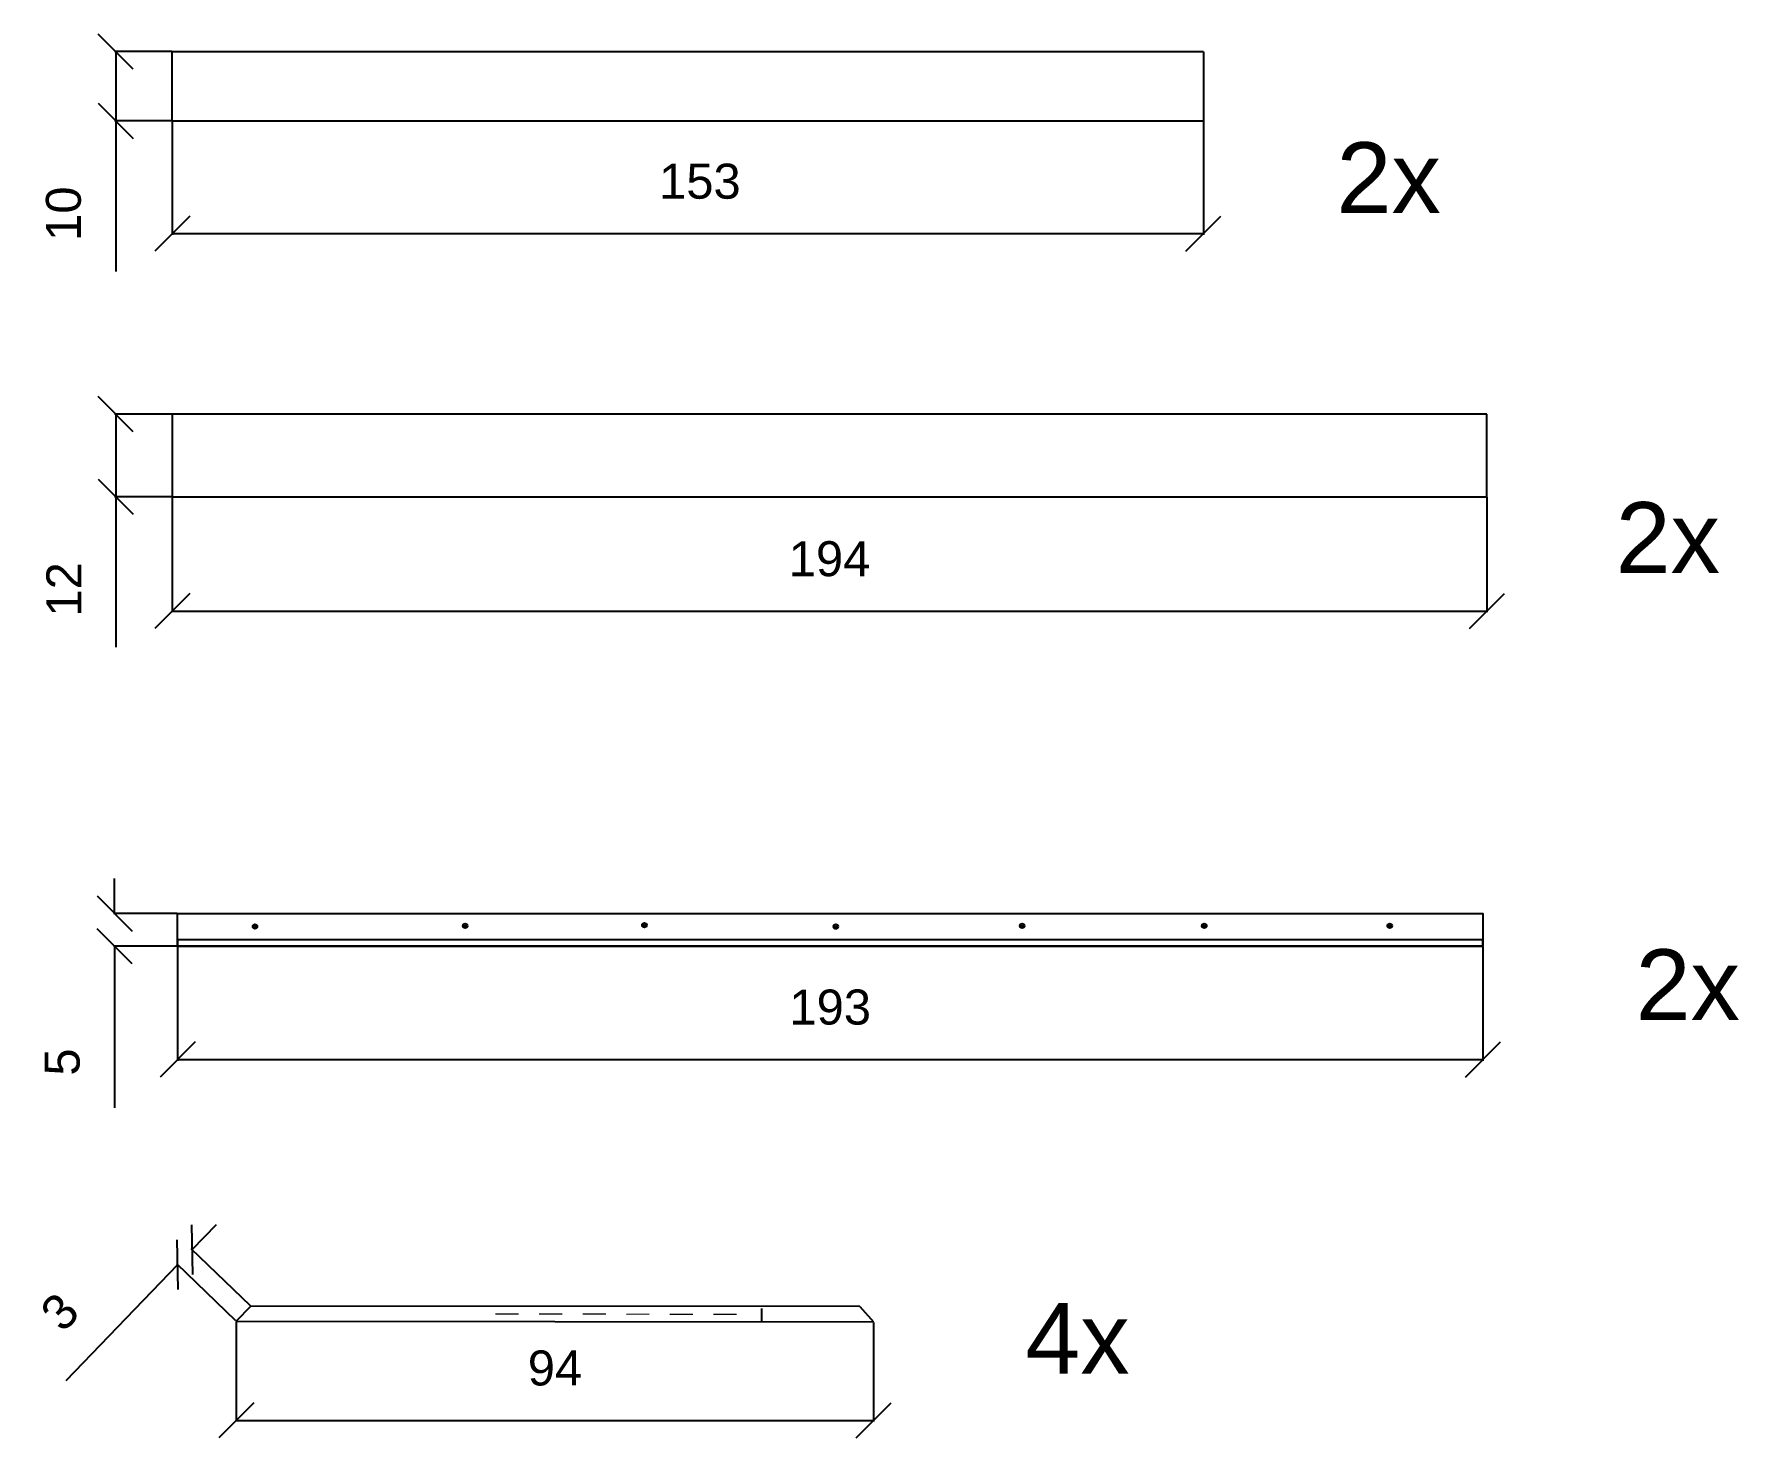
# Model space of a CAD drawing. Header units: centimetres. Extents: x 50 to 1431, y -211 to 1012.
# Drawn here: x 50.1 to 302.3, y 291.9 to 499.5 of the extents above; entities that cross this region are included whole.
import ezdxf

# ---------------------------------------------------------------- set-up
doc = ezdxf.new("R2010")
doc.units = ezdxf.units.CM
doc.header["$MEASUREMENT"] = 0
doc.layers.add('quote', color=4, linetype='Continuous')
doc.layers.add('struttura', color=7, linetype='Continuous')
doc.styles.get("Standard").update_dxf_attribs({"font": 'Arial.ttf'})
doc.dimstyles.get("Standard").update_dxf_attribs({"dimtxt": 5.18, "dimasz": 5.18, "dimexe": 0.18, "dimexo": 0.0625, "dimgap": 5.09, "dimtad": 1, "dimdec": 0, "dimzin": 0, "dimdsep": 46, "dimtxsty": 'Standard', "dimblk": 'OBLIQUE', "dimblk1": 'OBLIQUE', "dimblk2": 'OBLIQUE', "dimcen": 0.09, "dimadec": 0, "dimazin": 0, "dimtfac": 1, "dimtdec": 0, "dimtofl": 0, "dimtmove": 0, "dimatfit": 3, "dimfxl": 1, "dimtolj": 1, "dimtzin": 0, "dimarcsym": 0})

# ---------------------------------------------------------------- blocks, each defined once
blk = doc.blocks.new('_Oblique')
at = {"color": 0, "linetype": 'ByBlock', "lineweight": -2}
blk.add_line((-0.5, -0.5), (0.5, 0.5), dxfattribs=at)
blk = doc.blocks.new('*D30')
at = {"layer": 'Defpoints', "color": 0, "transparency": 16777216}
for p in [(70.58, 443.27), (62.23, 431.06), (70.58, 431.06)]:
    blk.add_point(p, dxfattribs=at)
at = {"layer": 'quote', "color": 0, "lineweight": -2, "transparency": 16777216}
for p, q in [((70.52, 443.27), (62.05, 443.27)), ((62.23, 443.27), (62.23, 431.06)), ((70.52, 431.06), (62.05, 431.06)), ((62.23, 431.06), (62.23, 408.84))]:
    blk.add_line(p, q, dxfattribs=at)
at = {"layer": 'quote', "color": 0, "lineweight": -2, "transparency": 16777216, "xscale": 5.18, "yscale": 5.18, "zscale": 5.18}
for p, rotation in [((62.23, 443.27), 90), ((62.23, 431.06), 270)]:
    blk.add_blockref('_Oblique', p, dxfattribs=dict(at, rotation=rotation))
at = {"layer": 'quote', "color": 0, "transparency": 16777216, "insert": (54.55, 417.36), "char_height": 5.18, "attachment_point": 5, "rotation": 90}
blk.add_mtext('\\A1;12', dxfattribs=at)
blk = doc.blocks.new('*D31')
at = {"layer": 'Defpoints', "color": 0, "transparency": 16777216}
for p in [(70.58, 496.87), (62.23, 486.64), (70.58, 486.64)]:
    blk.add_point(p, dxfattribs=at)
at = {"layer": 'quote', "color": 0, "lineweight": -2, "transparency": 16777216}
for p, q in [((70.52, 496.87), (62.05, 496.87)), ((62.23, 496.87), (62.23, 486.64)), ((70.52, 486.64), (62.05, 486.64)), ((62.23, 486.64), (62.23, 464.36))]:
    blk.add_line(p, q, dxfattribs=at)
at = {"layer": 'quote', "color": 0, "lineweight": -2, "transparency": 16777216, "xscale": 5.18, "yscale": 5.18, "zscale": 5.18}
for p, rotation in [((62.23, 496.87), 90), ((62.23, 486.64), 270)]:
    blk.add_blockref('_Oblique', p, dxfattribs=dict(at, rotation=rotation))
at = {"layer": 'quote', "color": 0, "transparency": 16777216, "insert": (54.51, 472.91), "char_height": 5.18, "attachment_point": 5, "rotation": 90}
blk.add_mtext('\\A1;10', dxfattribs=at)
blk = doc.blocks.new('*D32')
at = {"layer": 'Defpoints', "color": 0, "transparency": 16777216}
for p in [(70.58, 486.64), (223.13, 486.64), (223.13, 469.96)]:
    blk.add_point(p, dxfattribs=at)
at = {"layer": 'quote', "color": 0, "lineweight": -2, "transparency": 16777216}
for p, q in [((70.58, 486.58), (70.58, 469.78)), ((223.13, 486.58), (223.13, 469.78)), ((70.58, 469.96), (223.13, 469.96))]:
    blk.add_line(p, q, dxfattribs=at)
at = {"layer": 'quote', "color": 0, "lineweight": -2, "transparency": 16777216, "xscale": 5.18, "yscale": 5.18, "zscale": 5.18, "rotation": 180}
blk.add_blockref('_Oblique', (70.58, 469.96), dxfattribs=at)
at = {"layer": 'quote', "color": 0, "lineweight": -2, "transparency": 16777216, "xscale": 5.18, "yscale": 5.18, "zscale": 5.18}
blk.add_blockref('_Oblique', (223.13, 469.96), dxfattribs=at)
at = {"layer": 'quote', "color": 0, "transparency": 16777216, "insert": (148.64, 477.68), "char_height": 5.18, "attachment_point": 5}
blk.add_mtext('\\A1;153', dxfattribs=at)
blk = doc.blocks.new('*D33')
at = {"layer": 'Defpoints', "color": 0, "transparency": 16777216}
for p in [(70.58, 431.06), (265.06, 431.06), (265.06, 414.15)]:
    blk.add_point(p, dxfattribs=at)
at = {"layer": 'quote', "color": 0, "lineweight": -2, "transparency": 16777216}
for p, q in [((70.58, 431), (70.58, 413.97)), ((265.06, 431), (265.06, 413.97)), ((70.58, 414.15), (265.06, 414.15))]:
    blk.add_line(p, q, dxfattribs=at)
at = {"layer": 'quote', "color": 0, "lineweight": -2, "transparency": 16777216, "xscale": 5.18, "yscale": 5.18, "zscale": 5.18, "rotation": 180}
blk.add_blockref('_Oblique', (70.58, 414.15), dxfattribs=at)
at = {"layer": 'quote', "color": 0, "lineweight": -2, "transparency": 16777216, "xscale": 5.18, "yscale": 5.18, "zscale": 5.18}
blk.add_blockref('_Oblique', (265.06, 414.15), dxfattribs=at)
at = {"layer": 'quote', "color": 0, "transparency": 16777216, "insert": (167.82, 421.86), "char_height": 5.18, "attachment_point": 5}
blk.add_mtext('\\A1;194', dxfattribs=at)
blk = doc.blocks.new('*D34')
at = {"layer": 'Defpoints', "color": 0, "transparency": 16777216}
for p in [(71.38, 364.59), (264.47, 364.59), (264.47, 347.85)]:
    blk.add_point(p, dxfattribs=at)
at = {"layer": 'quote', "color": 0, "lineweight": -2, "transparency": 16777216}
for p, q in [((71.38, 364.53), (71.38, 347.67)), ((264.47, 364.53), (264.47, 347.67)), ((71.38, 347.85), (264.47, 347.85))]:
    blk.add_line(p, q, dxfattribs=at)
at = {"layer": 'quote', "color": 0, "lineweight": -2, "transparency": 16777216, "xscale": 5.18, "yscale": 5.18, "zscale": 5.18, "rotation": 180}
blk.add_blockref('_Oblique', (71.38, 347.85), dxfattribs=at)
at = {"layer": 'quote', "color": 0, "lineweight": -2, "transparency": 16777216, "xscale": 5.18, "yscale": 5.18, "zscale": 5.18}
blk.add_blockref('_Oblique', (264.47, 347.85), dxfattribs=at)
at = {"layer": 'quote', "color": 0, "transparency": 16777216, "insert": (167.92, 355.57), "char_height": 5.18, "attachment_point": 5}
blk.add_mtext('\\A1;193', dxfattribs=at)
blk = doc.blocks.new('*D35')
at = {"layer": 'Defpoints', "color": 0, "transparency": 16777216}
for p in [(71.38, 369.44), (62.05, 364.59), (71.38, 364.59)]:
    blk.add_point(p, dxfattribs=at)
at = {"layer": 'quote', "color": 0, "lineweight": -2, "transparency": 16777216}
for p, q in [((62.05, 369.44), (62.05, 374.62)), ((71.32, 369.44), (61.87, 369.44)), ((71.32, 364.59), (61.87, 364.59)), ((62.05, 364.59), (62.05, 340.73))]:
    blk.add_line(p, q, dxfattribs=at)
at = {"layer": 'quote', "color": 0, "lineweight": -2, "transparency": 16777216, "xscale": 5.18, "yscale": 5.18, "zscale": 5.18}
for p, rotation in [((62.05, 369.44), 270), ((62.05, 364.59), 90)]:
    blk.add_blockref('_Oblique', p, dxfattribs=dict(at, rotation=rotation))
at = {"layer": 'quote', "color": 0, "transparency": 16777216, "insert": (54.33, 347.48), "char_height": 5.18, "attachment_point": 5, "rotation": 90}
blk.add_mtext('\\A1;5', dxfattribs=at)
blk = doc.blocks.new('*D37')
at = {"layer": 'Defpoints', "color": 0, "transparency": 16777216}
for p in [(80.06, 309.15), (174.34, 309.06), (174.34, 294.5)]:
    blk.add_point(p, dxfattribs=at)
at = {"layer": 'quote', "color": 0, "lineweight": -2, "transparency": 16777216}
for p, q in [((80.06, 309.09), (80.06, 294.32)), ((174.34, 308.99), (174.34, 294.32)), ((80.06, 294.5), (174.34, 294.5))]:
    blk.add_line(p, q, dxfattribs=at)
at = {"layer": 'quote', "color": 0, "lineweight": -2, "transparency": 16777216, "xscale": 5.18, "yscale": 5.18, "zscale": 5.18, "rotation": 180}
blk.add_blockref('_Oblique', (80.06, 294.5), dxfattribs=at)
at = {"layer": 'quote', "color": 0, "lineweight": -2, "transparency": 16777216, "xscale": 5.18, "yscale": 5.18, "zscale": 5.18}
blk.add_blockref('_Oblique', (174.34, 294.5), dxfattribs=at)
at = {"layer": 'quote', "color": 0, "transparency": 16777216, "insert": (127.2, 302.21), "char_height": 5.18, "attachment_point": 5}
blk.add_mtext('\\A1;94', dxfattribs=at)
blk = doc.blocks.new('*D38')
at = {"layer": 'Defpoints', "color": 0, "transparency": 16777216}
for p in [(71.38, 317.51), (82.2, 311.38), (80.06, 309.15)]:
    blk.add_point(p, dxfattribs=at)
at = {"layer": 'quote', "color": 0, "lineweight": -2, "transparency": 16777216}
for p, q in [((73.52, 319.74), (77.12, 323.47)), ((82.16, 311.42), (73.39, 319.86)), ((71.38, 317.51), (54.83, 300.32)), ((80.01, 309.19), (71.25, 317.63))]:
    blk.add_line(p, q, dxfattribs=at)
at = {"layer": 'quote', "color": 0, "lineweight": -2, "transparency": 16777216, "xscale": 5.18, "yscale": 5.18, "zscale": 5.18}
for p, rotation in [((73.52, 319.74), 226.082928008561), ((71.38, 317.51), 46.08292800856102)]:
    blk.add_blockref('_Oblique', p, dxfattribs=dict(at, rotation=rotation))
at = {"layer": 'quote', "color": 0, "transparency": 16777216, "insert": (53.95, 310.54), "char_height": 5.18, "attachment_point": 5, "rotation": 46.0829}
blk.add_mtext('\\A1;3', dxfattribs=at)

msp = doc.modelspace()

# ---------------------------------------------------------------- linework, layer by layer
msp.add_line((265.06, 443.27), (70.58, 443.27))
at = {"layer": 'struttura'}
for p, q in [((70.58, 486.64), (70.58, 496.87)), ((223.13, 496.83), (70.58, 496.83)), ((223.13, 496.83), (223.13, 486.64)), ((70.58, 486.64), (154.9, 486.64)), ((154.9, 486.64), (164.63, 486.64)), ((164.63, 486.64), (222.79, 486.64)), ((222.79, 486.64), (223.13, 486.64)), ((70.58, 443.27), (70.58, 431.06)), ((265.06, 431.06), (265.06, 443.27)), ((70.58, 431.06), (265.06, 431.06)), ((82.7, 367.57), (82.74, 367.62)), ((82.78, 367.49), (82.7, 367.57)), ((82.72, 367.42), (82.78, 367.49)), ((82.77, 367.37), (82.72, 367.42)), ((82.74, 367.62), (82.82, 367.54)), ((82.83, 367.45), (82.77, 367.37)), ((82.82, 367.54), (82.89, 367.62)), ((82.9, 367.39), (82.83, 367.45)), ((82.94, 367.58), (82.87, 367.5)), ((82.87, 367.5), (82.94, 367.44)), ((82.89, 367.62), (82.94, 367.58)), ((82.94, 367.44), (82.9, 367.39)), ((113.8, 367.65), (113.84, 367.7)), ((113.88, 367.58), (113.8, 367.65)), ((113.82, 367.5), (113.88, 367.58)), ((113.87, 367.46), (113.82, 367.5)), ((113.84, 367.7), (113.93, 367.62)), ((113.93, 367.54), (113.87, 367.46)), ((113.93, 367.62), (113.99, 367.7)), ((114, 367.48), (113.93, 367.54)), ((114.04, 367.66), (113.97, 367.58)), ((113.97, 367.58), (114.04, 367.53)), ((113.99, 367.7), (114.04, 367.66)), ((114.04, 367.53), (114, 367.48)), ((140.31, 367.76), (140.35, 367.81)), ((140.4, 367.68), (140.31, 367.76)), ((140.33, 367.61), (140.4, 367.68)), ((140.38, 367.56), (140.33, 367.61)), ((140.35, 367.81), (140.44, 367.73)), ((140.44, 367.64), (140.38, 367.56)), ((140.44, 367.73), (140.5, 367.81)), ((140.51, 367.58), (140.44, 367.64)), ((140.55, 367.77), (140.48, 367.69)), ((140.48, 367.69), (140.55, 367.63)), ((140.5, 367.81), (140.55, 367.77)), ((140.55, 367.63), (140.51, 367.58)), ((168.63, 367.55), (168.67, 367.6)), ((168.71, 367.48), (168.63, 367.55)), ((168.65, 367.4), (168.71, 367.48)), ((168.7, 367.36), (168.65, 367.4)), ((168.67, 367.6), (168.76, 367.52)), ((168.76, 367.43), (168.7, 367.36)), ((168.76, 367.52), (168.82, 367.6)), ((168.83, 367.38), (168.76, 367.43)), ((168.87, 367.56), (168.8, 367.48)), ((168.8, 367.48), (168.87, 367.42)), ((168.82, 367.6), (168.87, 367.56)), ((168.87, 367.42), (168.83, 367.38)), ((196.19, 367.66), (196.24, 367.71)), ((196.28, 367.59), (196.19, 367.66)), ((196.22, 367.51), (196.28, 367.59)), ((196.26, 367.47), (196.22, 367.51)), ((196.24, 367.71), (196.32, 367.63)), ((196.33, 367.54), (196.26, 367.47)), ((196.32, 367.63), (196.39, 367.71)), ((196.4, 367.49), (196.33, 367.54)), ((196.44, 367.67), (196.37, 367.59)), ((196.37, 367.59), (196.44, 367.53)), ((196.39, 367.71), (196.44, 367.67)), ((196.44, 367.53), (196.4, 367.49)), ((223.13, 367.66), (223.17, 367.71)), ((223.22, 367.59), (223.13, 367.66)), ((223.15, 367.51), (223.22, 367.59)), ((223.2, 367.47), (223.15, 367.51)), ((223.17, 367.71), (223.26, 367.64)), ((223.27, 367.55), (223.2, 367.47)), ((223.26, 367.64), (223.33, 367.71)), ((223.34, 367.49), (223.27, 367.55)), ((223.38, 367.67), (223.31, 367.59)), ((223.31, 367.59), (223.38, 367.54)), ((223.33, 367.71), (223.38, 367.67)), ((223.38, 367.54), (223.34, 367.49)), ((250.57, 367.66), (250.61, 367.71)), ((250.65, 367.59), (250.57, 367.66)), ((250.59, 367.51), (250.65, 367.59)), ((250.64, 367.47), (250.59, 367.51)), ((250.61, 367.71), (250.7, 367.64)), ((250.7, 367.55), (250.64, 367.47)), ((250.7, 367.64), (250.76, 367.71)), ((250.77, 367.49), (250.7, 367.55)), ((250.81, 367.67), (250.74, 367.59)), ((250.74, 367.59), (250.81, 367.54)), ((250.76, 367.71), (250.81, 367.67)), ((250.81, 367.54), (250.77, 367.49)), ((82.2, 311.38), (80.06, 309.15)), ((172.31, 311.34), (174.34, 309.06))]:
    msp.add_line(p, q, dxfattribs=at)
for points in [[(71.38, 369.44), (264.47, 369.44), (264.47, 364.59), (71.38, 364.59)], [(71.38, 364.59), (264.47, 364.59), (264.47, 365.55), (71.38, 365.55)]]:
    msp.add_lwpolyline(points, close=True, dxfattribs=at)
at = {"layer": 'struttura', "lineweight": 25}
for points in [[(172.31, 311.34), (82.2, 311.38)], [(157.77, 311.05), (157.76, 309.06)], [(80.06, 309.15), (174.34, 309.06)]]:
    msp.add_lwpolyline(points, dxfattribs=at)
at = {"layer": 'struttura', "lineweight": 18}
for points in [[(118.42, 310.25), (121.82, 310.27)], [(124.86, 310.24), (128.27, 310.26)], [(131.32, 310.23), (134.71, 310.24)], [(137.77, 310.22), (141.16, 310.23)], [(144.21, 310.2), (147.61, 310.22)], [(150.66, 310.19), (154.06, 310.21)]]:
    msp.add_lwpolyline(points, dxfattribs=at)
at = {"layer": 'struttura'}
for centre in [(82.82, 367.52), (113.92, 367.61), (140.43, 367.71), (168.75, 367.51), (196.32, 367.62), (223.26, 367.62), (250.69, 367.62)]:
    msp.add_circle(centre, 0.341, dxfattribs=at)

# ---------------------------------------------------------------- texts
at = {"layer": 'struttura', "color": 2, "char_height": 10.466, "attachment_point": 1}
for s, insert in [('{\\C256;2x}', (242.82, 483.47)), ('{\\C256;2x}', (284.12, 430.26)), ('{\\C256;2x}', (287.07, 364.14)), ('{\\C256;4x}', (196.78, 311.86))]:
    msp.add_mtext_dynamic_manual_height_columns(s, width=16.6054, gutter_width=1, heights=[0], dxfattribs=dict(at, insert=insert))

# ---------------------------------------------------------------- dimensions: what is measured, and where the dimension line sits
at = {"layer": 'quote'}
for base, p1, p2, picture, middle in [((62.23, 486.64), (70.58, 496.87), (70.58, 486.64), '*D31', (54.51, 472.91)), ((62.23, 431.06), (70.58, 443.27), (70.58, 431.06), '*D30', (54.55, 417.36)), ((62.05, 364.59), (71.38, 369.44), (71.38, 364.59), '*D35', (54.33, 347.48))]:
    dim = msp.add_linear_dim(base=base, p1=p1, p2=p2, angle=90, dimstyle='Standard', dxfattribs=at)
    dim.commit()
    dim.dimension.update_dxf_attribs({"geometry": picture, "text_midpoint": middle})
for base, p1, p2, picture, middle in [((223.13, 469.96), (70.58, 486.64), (223.13, 486.64), '*D32', (148.64, 469.96)), ((265.06, 414.15), (70.58, 431.06), (265.06, 431.06), '*D33', (167.82, 414.15))]:
    dim = msp.add_linear_dim(base=base, p1=p1, p2=p2, dimstyle='Standard', dxfattribs=at)
    dim.commit()
    dim.dimension.update_dxf_attribs({"geometry": picture, "text_midpoint": middle, "dimtype": 160})
for base, p1, p2, picture, middle in [((264.47, 347.85), (71.38, 364.59), (264.47, 364.59), '*D34', (167.92, 355.57)), ((174.34, 294.5), (80.06, 309.15), (174.34, 309.06), '*D37', (127.2, 302.21))]:
    dim = msp.add_linear_dim(base=base, p1=p1, p2=p2, dimstyle='Standard', dxfattribs=at)
    dim.commit()
    dim.dimension.update_dxf_attribs({"geometry": picture, "text_midpoint": middle})
dim = msp.add_aligned_dim(p1=(82.2, 311.38), p2=(80.06, 309.15), distance=-12.05, dimstyle='Standard', dxfattribs=at)
dim.commit()
dim.dimension.update_dxf_attribs({"geometry": '*D38', "text_midpoint": (53.95, 310.54)})

doc.saveas('drawing.dxf')
